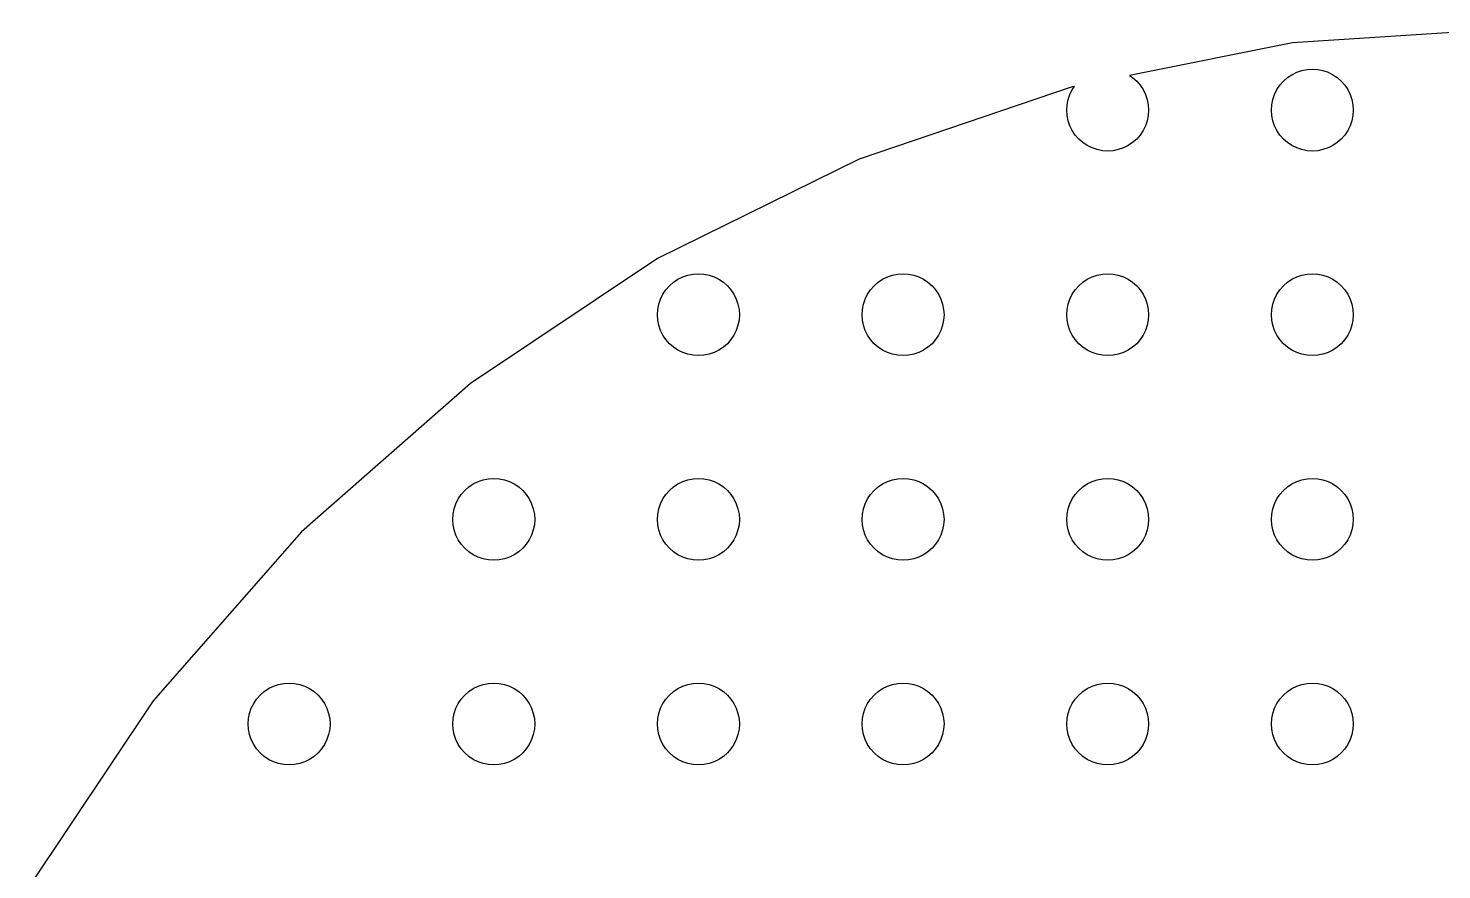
# Model space of a CAD drawing. Header units: metres. Extents: x -126 to 126, y -126 to 126.
# Drawn here: x -109.1 to -5.5, y 64.3 to 126 of the extents above; entities that cross this region are included whole.
import ezdxf

# ---------------------------------------------------------------- set-up
doc = ezdxf.new("R2010")
doc.units = ezdxf.units.M

msp = doc.modelspace()

# ---------------------------------------------------------------- linework, layer by layer
for p, q in [((0, 126), (-16.4463, 124.922)), ((-16.4463, 124.922), (-28.4151, 122.541)), ((-28.4151, 122.541), (-28.1737, 122.38)), ((-28.1737, 122.38), (-27.8787, 122.121)), ((-17.1213, 122.121), (-16.8263, 122.38)), ((-16.8263, 122.38), (-16.5, 122.598)), ((-16.5, 122.598), (-16.148, 122.772)), ((-16.148, 122.772), (-15.7764, 122.898)), ((-15.7764, 122.898), (-15.3916, 122.974)), ((-15.3916, 122.974), (-15, 123)), ((-15, 123), (-14.6084, 122.974)), ((-14.6084, 122.974), (-14.2235, 122.898)), ((-14.2235, 122.898), (-13.8519, 122.772)), ((-13.8519, 122.772), (-13.5, 122.598)), ((-13.5, 122.598), (-13.1737, 122.38)), ((-13.1737, 122.38), (-12.8787, 122.121)), ((-32.6112, 121.707), (-48.2181, 116.409)), ((-32.7716, 121.148), (-32.5981, 121.5)), ((-32.4368, 121.741), (-32.6112, 121.707)), ((-32.5981, 121.5), (-32.4368, 121.741)), ((-27.8787, 122.121), (-27.6199, 121.826)), ((-27.6199, 121.826), (-27.4019, 121.5)), ((-27.4019, 121.5), (-27.2283, 121.148)), ((-17.7716, 121.148), (-17.5981, 121.5)), ((-17.5981, 121.5), (-17.3801, 121.826)), ((-17.3801, 121.826), (-17.1213, 122.121)), ((-12.8787, 122.121), (-12.6199, 121.826)), ((-12.6199, 121.826), (-12.4019, 121.5)), ((-12.4019, 121.5), (-12.2283, 121.148)), ((-33, 120), (-32.9743, 120.392)), ((-32.9743, 120.392), (-32.8978, 120.776)), ((-32.8978, 120.776), (-32.7716, 121.148)), ((-27.2283, 121.148), (-27.1022, 120.776)), ((-27.1022, 120.776), (-27.0257, 120.392)), ((-27.0257, 120.392), (-27, 120)), ((-18, 120), (-17.9743, 120.392)), ((-17.9743, 120.392), (-17.8978, 120.776)), ((-17.8978, 120.776), (-17.7716, 121.148)), ((-12.2283, 121.148), (-12.1022, 120.776)), ((-12.1022, 120.776), (-12.0257, 120.392)), ((-12.0257, 120.392), (-12, 120)), ((-32.9743, 119.608), (-33, 120)), ((-32.8978, 119.224), (-32.9743, 119.608)), ((-32.7716, 118.852), (-32.8978, 119.224)), ((-27.1022, 119.224), (-27.2283, 118.852)), ((-27.0257, 119.608), (-27.1022, 119.224)), ((-27, 120), (-27.0257, 119.608)), ((-17.9743, 119.608), (-18, 120)), ((-17.8978, 119.224), (-17.9743, 119.608)), ((-17.7716, 118.852), (-17.8978, 119.224)), ((-12.1022, 119.224), (-12.2283, 118.852)), ((-12.0257, 119.608), (-12.1022, 119.224)), ((-12, 120), (-12.0257, 119.608)), ((-32.5981, 118.5), (-32.7716, 118.852)), ((-32.3801, 118.174), (-32.5981, 118.5)), ((-32.1213, 117.879), (-32.3801, 118.174)), ((-27.6199, 118.174), (-27.8787, 117.879)), ((-27.4019, 118.5), (-27.6199, 118.174)), ((-27.2283, 118.852), (-27.4019, 118.5)), ((-17.5981, 118.5), (-17.7716, 118.852)), ((-17.3801, 118.174), (-17.5981, 118.5)), ((-17.1213, 117.879), (-17.3801, 118.174)), ((-12.6199, 118.174), (-12.8787, 117.879)), ((-12.4019, 118.5), (-12.6199, 118.174)), ((-12.2283, 118.852), (-12.4019, 118.5)), ((-31.8263, 117.62), (-32.1213, 117.879)), ((-31.5, 117.402), (-31.8263, 117.62)), ((-31.148, 117.228), (-31.5, 117.402)), ((-30.7764, 117.102), (-31.148, 117.228)), ((-30.3916, 117.026), (-30.7764, 117.102)), ((-29.2235, 117.102), (-29.6084, 117.026)), ((-28.8519, 117.228), (-29.2235, 117.102)), ((-28.5, 117.402), (-28.8519, 117.228)), ((-28.1737, 117.62), (-28.5, 117.402)), ((-27.8787, 117.879), (-28.1737, 117.62)), ((-16.8263, 117.62), (-17.1213, 117.879)), ((-16.5, 117.402), (-16.8263, 117.62)), ((-16.148, 117.228), (-16.5, 117.402)), ((-15.7764, 117.102), (-16.148, 117.228)), ((-15.3916, 117.026), (-15.7764, 117.102)), ((-14.2235, 117.102), (-14.6084, 117.026)), ((-13.8519, 117.228), (-14.2235, 117.102)), ((-13.5, 117.402), (-13.8519, 117.228)), ((-13.1737, 117.62), (-13.5, 117.402)), ((-12.8787, 117.879), (-13.1737, 117.62)), ((-48.2181, 116.409), (-63, 109.119)), ((-30, 117), (-30.3916, 117.026)), ((-29.6084, 117.026), (-30, 117)), ((-15, 117), (-15.3916, 117.026)), ((-14.6084, 117.026), (-15, 117)), ((-63, 109.119), (-76.7039, 99.9625)), ((-61.5, 107.598), (-61.148, 107.772)), ((-61.148, 107.772), (-60.7765, 107.898)), ((-60.7765, 107.898), (-60.3916, 107.974)), ((-60.3916, 107.974), (-60, 108)), ((-60, 108), (-59.6084, 107.974)), ((-59.6084, 107.974), (-59.2235, 107.898)), ((-59.2235, 107.898), (-58.8519, 107.772)), ((-58.8519, 107.772), (-58.5, 107.598)), ((-46.5, 107.598), (-46.148, 107.772)), ((-46.148, 107.772), (-45.7765, 107.898)), ((-45.7765, 107.898), (-45.3916, 107.974)), ((-45.3916, 107.974), (-45, 108)), ((-45, 108), (-44.6084, 107.974)), ((-44.6084, 107.974), (-44.2235, 107.898)), ((-44.2235, 107.898), (-43.8519, 107.772)), ((-43.8519, 107.772), (-43.5, 107.598)), ((-31.5, 107.598), (-31.148, 107.772)), ((-31.148, 107.772), (-30.7764, 107.898)), ((-30.7764, 107.898), (-30.3916, 107.974)), ((-30.3916, 107.974), (-30, 108)), ((-30, 108), (-29.6084, 107.974)), ((-29.6084, 107.974), (-29.2235, 107.898)), ((-29.2235, 107.898), (-28.8519, 107.772)), ((-28.8519, 107.772), (-28.5, 107.598)), ((-16.5, 107.598), (-16.148, 107.772)), ((-16.148, 107.772), (-15.7764, 107.898)), ((-15.7764, 107.898), (-15.3916, 107.974)), ((-15.3916, 107.974), (-15, 108)), ((-15, 108), (-14.6084, 107.974)), ((-14.6084, 107.974), (-14.2235, 107.898)), ((-14.2235, 107.898), (-13.8519, 107.772)), ((-13.8519, 107.772), (-13.5, 107.598)), ((-62.5981, 106.5), (-62.3801, 106.826)), ((-62.3801, 106.826), (-62.1213, 107.121)), ((-62.1213, 107.121), (-61.8263, 107.38)), ((-61.8263, 107.38), (-61.5, 107.598)), ((-58.5, 107.598), (-58.1737, 107.38)), ((-58.1737, 107.38), (-57.8787, 107.121)), ((-57.8787, 107.121), (-57.6199, 106.826)), ((-57.6199, 106.826), (-57.4019, 106.5)), ((-47.5981, 106.5), (-47.3801, 106.826)), ((-47.3801, 106.826), (-47.1213, 107.121)), ((-47.1213, 107.121), (-46.8263, 107.38)), ((-46.8263, 107.38), (-46.5, 107.598)), ((-43.5, 107.598), (-43.1737, 107.38)), ((-43.1737, 107.38), (-42.8787, 107.121)), ((-42.8787, 107.121), (-42.6199, 106.826)), ((-42.6199, 106.826), (-42.4019, 106.5)), ((-32.5981, 106.5), (-32.3801, 106.826)), ((-32.3801, 106.826), (-32.1213, 107.121)), ((-32.1213, 107.121), (-31.8263, 107.38)), ((-31.8263, 107.38), (-31.5, 107.598)), ((-28.5, 107.598), (-28.1737, 107.38)), ((-28.1737, 107.38), (-27.8787, 107.121)), ((-27.8787, 107.121), (-27.6199, 106.826)), ((-27.6199, 106.826), (-27.4019, 106.5)), ((-17.5981, 106.5), (-17.3801, 106.826)), ((-17.3801, 106.826), (-17.1213, 107.121)), ((-17.1213, 107.121), (-16.8263, 107.38)), ((-16.8263, 107.38), (-16.5, 107.598)), ((-13.5, 107.598), (-13.1737, 107.38)), ((-13.1737, 107.38), (-12.8787, 107.121)), ((-12.8787, 107.121), (-12.6199, 106.826)), ((-12.6199, 106.826), (-12.4019, 106.5)), ((-62.9743, 105.392), (-62.8978, 105.776)), ((-62.8978, 105.776), (-62.7716, 106.148)), ((-62.7716, 106.148), (-62.5981, 106.5)), ((-57.4019, 106.5), (-57.2284, 106.148)), ((-57.2284, 106.148), (-57.1022, 105.776)), ((-57.1022, 105.776), (-57.0257, 105.392)), ((-47.9743, 105.392), (-47.8978, 105.776)), ((-47.8978, 105.776), (-47.7716, 106.148)), ((-47.7716, 106.148), (-47.5981, 106.5)), ((-42.4019, 106.5), (-42.2284, 106.148)), ((-42.2284, 106.148), (-42.1022, 105.776)), ((-42.1022, 105.776), (-42.0257, 105.392)), ((-32.9743, 105.392), (-32.8978, 105.776)), ((-32.8978, 105.776), (-32.7716, 106.148)), ((-32.7716, 106.148), (-32.5981, 106.5)), ((-27.4019, 106.5), (-27.2283, 106.148)), ((-27.2283, 106.148), (-27.1022, 105.776)), ((-27.1022, 105.776), (-27.0257, 105.392)), ((-17.9743, 105.392), (-17.8978, 105.776)), ((-17.8978, 105.776), (-17.7716, 106.148)), ((-17.7716, 106.148), (-17.5981, 106.5)), ((-12.4019, 106.5), (-12.2283, 106.148)), ((-12.2283, 106.148), (-12.1022, 105.776)), ((-12.1022, 105.776), (-12.0257, 105.392)), ((-63, 105), (-62.9743, 105.392)), ((-62.9743, 104.608), (-63, 105)), ((-57.0257, 105.392), (-57, 105)), ((-57, 105), (-57.0257, 104.608)), ((-48, 105), (-47.9743, 105.392)), ((-47.9743, 104.608), (-48, 105)), ((-42.0257, 105.392), (-42, 105)), ((-42, 105), (-42.0257, 104.608)), ((-33, 105), (-32.9743, 105.392)), ((-32.9743, 104.608), (-33, 105)), ((-27.0257, 105.392), (-27, 105)), ((-27, 105), (-27.0257, 104.608)), ((-18, 105), (-17.9743, 105.392)), ((-17.9743, 104.608), (-18, 105)), ((-12.0257, 105.392), (-12, 105)), ((-12, 105), (-12.0257, 104.608)), ((-62.8978, 104.224), (-62.9743, 104.608)), ((-62.7716, 103.852), (-62.8978, 104.224)), ((-62.5981, 103.5), (-62.7716, 103.852)), ((-57.2284, 103.852), (-57.4019, 103.5)), ((-57.1022, 104.224), (-57.2284, 103.852)), ((-57.0257, 104.608), (-57.1022, 104.224)), ((-47.8978, 104.224), (-47.9743, 104.608)), ((-47.7716, 103.852), (-47.8978, 104.224)), ((-47.5981, 103.5), (-47.7716, 103.852)), ((-42.2284, 103.852), (-42.4019, 103.5)), ((-42.1022, 104.224), (-42.2284, 103.852)), ((-42.0257, 104.608), (-42.1022, 104.224)), ((-32.8978, 104.224), (-32.9743, 104.608)), ((-32.7716, 103.852), (-32.8978, 104.224)), ((-32.5981, 103.5), (-32.7716, 103.852)), ((-27.2283, 103.852), (-27.4019, 103.5)), ((-27.1022, 104.224), (-27.2283, 103.852)), ((-27.0257, 104.608), (-27.1022, 104.224)), ((-17.8978, 104.224), (-17.9743, 104.608)), ((-17.7716, 103.852), (-17.8978, 104.224)), ((-17.5981, 103.5), (-17.7716, 103.852)), ((-12.2283, 103.852), (-12.4019, 103.5)), ((-12.1022, 104.224), (-12.2283, 103.852)), ((-12.0257, 104.608), (-12.1022, 104.224)), ((-62.3801, 103.174), (-62.5981, 103.5)), ((-62.1213, 102.879), (-62.3801, 103.174)), ((-61.8263, 102.62), (-62.1213, 102.879)), ((-61.5, 102.402), (-61.8263, 102.62)), ((-58.1737, 102.62), (-58.5, 102.402)), ((-57.8787, 102.879), (-58.1737, 102.62)), ((-57.6199, 103.174), (-57.8787, 102.879)), ((-57.4019, 103.5), (-57.6199, 103.174)), ((-47.3801, 103.174), (-47.5981, 103.5)), ((-47.1213, 102.879), (-47.3801, 103.174)), ((-46.8263, 102.62), (-47.1213, 102.879)), ((-46.5, 102.402), (-46.8263, 102.62)), ((-43.1737, 102.62), (-43.5, 102.402)), ((-42.8787, 102.879), (-43.1737, 102.62)), ((-42.6199, 103.174), (-42.8787, 102.879)), ((-42.4019, 103.5), (-42.6199, 103.174)), ((-32.3801, 103.174), (-32.5981, 103.5)), ((-32.1213, 102.879), (-32.3801, 103.174)), ((-31.8263, 102.62), (-32.1213, 102.879)), ((-31.5, 102.402), (-31.8263, 102.62)), ((-28.1737, 102.62), (-28.5, 102.402)), ((-27.8787, 102.879), (-28.1737, 102.62)), ((-27.6199, 103.174), (-27.8787, 102.879)), ((-27.4019, 103.5), (-27.6199, 103.174)), ((-17.3801, 103.174), (-17.5981, 103.5)), ((-17.1213, 102.879), (-17.3801, 103.174)), ((-16.8263, 102.62), (-17.1213, 102.879)), ((-16.5, 102.402), (-16.8263, 102.62)), ((-13.1737, 102.62), (-13.5, 102.402)), ((-12.8787, 102.879), (-13.1737, 102.62)), ((-12.6199, 103.174), (-12.8787, 102.879)), ((-12.4019, 103.5), (-12.6199, 103.174)), ((-61.148, 102.228), (-61.5, 102.402)), ((-60.7765, 102.102), (-61.148, 102.228)), ((-60.3916, 102.026), (-60.7765, 102.102)), ((-60, 102), (-60.3916, 102.026)), ((-59.6084, 102.026), (-60, 102)), ((-59.2235, 102.102), (-59.6084, 102.026)), ((-58.8519, 102.228), (-59.2235, 102.102)), ((-58.5, 102.402), (-58.8519, 102.228)), ((-46.148, 102.228), (-46.5, 102.402)), ((-45.7765, 102.102), (-46.148, 102.228)), ((-45.3916, 102.026), (-45.7765, 102.102)), ((-45, 102), (-45.3916, 102.026)), ((-44.6084, 102.026), (-45, 102)), ((-44.2235, 102.102), (-44.6084, 102.026)), ((-43.8519, 102.228), (-44.2235, 102.102)), ((-43.5, 102.402), (-43.8519, 102.228)), ((-31.148, 102.228), (-31.5, 102.402)), ((-30.7764, 102.102), (-31.148, 102.228)), ((-30.3916, 102.026), (-30.7764, 102.102)), ((-30, 102), (-30.3916, 102.026)), ((-29.6084, 102.026), (-30, 102)), ((-29.2235, 102.102), (-29.6084, 102.026)), ((-28.8519, 102.228), (-29.2235, 102.102)), ((-28.5, 102.402), (-28.8519, 102.228)), ((-16.148, 102.228), (-16.5, 102.402)), ((-15.7764, 102.102), (-16.148, 102.228)), ((-15.3916, 102.026), (-15.7764, 102.102)), ((-15, 102), (-15.3916, 102.026)), ((-14.6084, 102.026), (-15, 102)), ((-14.2235, 102.102), (-14.6084, 102.026)), ((-13.8519, 102.228), (-14.2235, 102.102)), ((-13.5, 102.402), (-13.8519, 102.228)), ((-76.7039, 99.9625), (-89.0954, 89.0954)), ((-77.1213, 92.1213), (-76.8263, 92.3801)), ((-76.8263, 92.3801), (-76.5, 92.5981)), ((-76.5, 92.5981), (-76.148, 92.7716)), ((-76.148, 92.7716), (-75.7765, 92.8978)), ((-75.7765, 92.8978), (-75.3916, 92.9743)), ((-75.3916, 92.9743), (-75, 93)), ((-75, 93), (-74.6084, 92.9743)), ((-74.6084, 92.9743), (-74.2235, 92.8978)), ((-74.2235, 92.8978), (-73.8519, 92.7716)), ((-73.8519, 92.7716), (-73.5, 92.5981)), ((-73.5, 92.5981), (-73.1737, 92.3801)), ((-73.1737, 92.3801), (-72.8787, 92.1213)), ((-62.1213, 92.1213), (-61.8263, 92.3801)), ((-61.8263, 92.3801), (-61.5, 92.5981)), ((-61.5, 92.5981), (-61.148, 92.7716)), ((-61.148, 92.7716), (-60.7765, 92.8978)), ((-60.7765, 92.8978), (-60.3916, 92.9743)), ((-60.3916, 92.9743), (-60, 93)), ((-60, 93), (-59.6084, 92.9743)), ((-59.6084, 92.9743), (-59.2235, 92.8978)), ((-59.2235, 92.8978), (-58.8519, 92.7716)), ((-58.8519, 92.7716), (-58.5, 92.5981)), ((-58.5, 92.5981), (-58.1737, 92.3801)), ((-58.1737, 92.3801), (-57.8787, 92.1213)), ((-47.1213, 92.1213), (-46.8263, 92.3801)), ((-46.8263, 92.3801), (-46.5, 92.5981)), ((-46.5, 92.5981), (-46.148, 92.7716)), ((-46.148, 92.7716), (-45.7765, 92.8978)), ((-45.7765, 92.8978), (-45.3916, 92.9743)), ((-45.3916, 92.9743), (-45, 93)), ((-45, 93), (-44.6084, 92.9743)), ((-44.6084, 92.9743), (-44.2235, 92.8978)), ((-44.2235, 92.8978), (-43.8519, 92.7716)), ((-43.8519, 92.7716), (-43.5, 92.5981)), ((-43.5, 92.5981), (-43.1737, 92.3801)), ((-43.1737, 92.3801), (-42.8787, 92.1213)), ((-32.1213, 92.1213), (-31.8263, 92.3801)), ((-31.8263, 92.3801), (-31.5, 92.5981)), ((-31.5, 92.5981), (-31.148, 92.7716)), ((-31.148, 92.7716), (-30.7764, 92.8978)), ((-30.7764, 92.8978), (-30.3916, 92.9743)), ((-30.3916, 92.9743), (-30, 93)), ((-30, 93), (-29.6084, 92.9743)), ((-29.6084, 92.9743), (-29.2235, 92.8978)), ((-29.2235, 92.8978), (-28.8519, 92.7716)), ((-28.8519, 92.7716), (-28.5, 92.5981)), ((-28.5, 92.5981), (-28.1737, 92.3801)), ((-28.1737, 92.3801), (-27.8787, 92.1213)), ((-17.1213, 92.1213), (-16.8263, 92.3801)), ((-16.8263, 92.3801), (-16.5, 92.5981)), ((-16.5, 92.5981), (-16.148, 92.7716)), ((-16.148, 92.7716), (-15.7764, 92.8978)), ((-15.7764, 92.8978), (-15.3916, 92.9743)), ((-15.3916, 92.9743), (-15, 93)), ((-15, 93), (-14.6084, 92.9743)), ((-14.6084, 92.9743), (-14.2235, 92.8978)), ((-14.2235, 92.8978), (-13.8519, 92.7716)), ((-13.8519, 92.7716), (-13.5, 92.5981)), ((-13.5, 92.5981), (-13.1737, 92.3801)), ((-13.1737, 92.3801), (-12.8787, 92.1213)), ((-77.7716, 91.148), (-77.5981, 91.5)), ((-77.5981, 91.5), (-77.3801, 91.8263)), ((-77.3801, 91.8263), (-77.1213, 92.1213)), ((-72.8787, 92.1213), (-72.6199, 91.8263)), ((-72.6199, 91.8263), (-72.4019, 91.5)), ((-72.4019, 91.5), (-72.2284, 91.148)), ((-62.7716, 91.148), (-62.5981, 91.5)), ((-62.5981, 91.5), (-62.3801, 91.8263)), ((-62.3801, 91.8263), (-62.1213, 92.1213)), ((-57.8787, 92.1213), (-57.6199, 91.8263)), ((-57.6199, 91.8263), (-57.4019, 91.5)), ((-57.4019, 91.5), (-57.2284, 91.148)), ((-47.7716, 91.148), (-47.5981, 91.5)), ((-47.5981, 91.5), (-47.3801, 91.8263)), ((-47.3801, 91.8263), (-47.1213, 92.1213)), ((-42.8787, 92.1213), (-42.6199, 91.8263)), ((-42.6199, 91.8263), (-42.4019, 91.5)), ((-42.4019, 91.5), (-42.2284, 91.148)), ((-32.7716, 91.148), (-32.5981, 91.5)), ((-32.5981, 91.5), (-32.3801, 91.8263)), ((-32.3801, 91.8263), (-32.1213, 92.1213)), ((-27.8787, 92.1213), (-27.6199, 91.8263)), ((-27.6199, 91.8263), (-27.4019, 91.5)), ((-27.4019, 91.5), (-27.2283, 91.148)), ((-17.7716, 91.148), (-17.5981, 91.5)), ((-17.5981, 91.5), (-17.3801, 91.8263)), ((-17.3801, 91.8263), (-17.1213, 92.1213)), ((-12.8787, 92.1213), (-12.6199, 91.8263)), ((-12.6199, 91.8263), (-12.4019, 91.5)), ((-12.4019, 91.5), (-12.2283, 91.148)), ((-78, 90), (-77.9743, 90.3916)), ((-77.9743, 90.3916), (-77.8978, 90.7765)), ((-77.8978, 90.7765), (-77.7716, 91.148)), ((-72.2284, 91.148), (-72.1022, 90.7765)), ((-72.1022, 90.7765), (-72.0257, 90.3916)), ((-72.0257, 90.3916), (-72, 90)), ((-63, 90), (-62.9743, 90.3916)), ((-62.9743, 90.3916), (-62.8978, 90.7765)), ((-62.8978, 90.7765), (-62.7716, 91.148)), ((-57.2284, 91.148), (-57.1022, 90.7765)), ((-57.1022, 90.7765), (-57.0257, 90.3916)), ((-57.0257, 90.3916), (-57, 90)), ((-48, 90), (-47.9743, 90.3916)), ((-47.9743, 90.3916), (-47.8978, 90.7765)), ((-47.8978, 90.7765), (-47.7716, 91.148)), ((-42.2284, 91.148), (-42.1022, 90.7765)), ((-42.1022, 90.7765), (-42.0257, 90.3916)), ((-42.0257, 90.3916), (-42, 90)), ((-33, 90), (-32.9743, 90.3916)), ((-32.9743, 90.3916), (-32.8978, 90.7765)), ((-32.8978, 90.7765), (-32.7716, 91.148)), ((-27.2283, 91.148), (-27.1022, 90.7765)), ((-27.1022, 90.7765), (-27.0257, 90.3916)), ((-27.0257, 90.3916), (-27, 90)), ((-18, 90), (-17.9743, 90.3916)), ((-17.9743, 90.3916), (-17.8978, 90.7765)), ((-17.8978, 90.7765), (-17.7716, 91.148)), ((-12.2283, 91.148), (-12.1022, 90.7765)), ((-12.1022, 90.7765), (-12.0257, 90.3916)), ((-12.0257, 90.3916), (-12, 90)), ((-89.0954, 89.0954), (-99.9625, 76.7039)), ((-77.9743, 89.6084), (-78, 90)), ((-77.8978, 89.2235), (-77.9743, 89.6084)), ((-77.7716, 88.8519), (-77.8978, 89.2235)), ((-72.1022, 89.2235), (-72.2284, 88.8519)), ((-72.0257, 89.6084), (-72.1022, 89.2235)), ((-72, 90), (-72.0257, 89.6084)), ((-62.9743, 89.6084), (-63, 90)), ((-62.8978, 89.2235), (-62.9743, 89.6084)), ((-62.7716, 88.8519), (-62.8978, 89.2235)), ((-57.1022, 89.2235), (-57.2284, 88.8519)), ((-57.0257, 89.6084), (-57.1022, 89.2235)), ((-57, 90), (-57.0257, 89.6084)), ((-47.9743, 89.6084), (-48, 90)), ((-47.8978, 89.2235), (-47.9743, 89.6084)), ((-47.7716, 88.8519), (-47.8978, 89.2235)), ((-42.1022, 89.2235), (-42.2284, 88.8519)), ((-42.0257, 89.6084), (-42.1022, 89.2235)), ((-42, 90), (-42.0257, 89.6084)), ((-32.9743, 89.6084), (-33, 90)), ((-32.8978, 89.2235), (-32.9743, 89.6084)), ((-32.7716, 88.8519), (-32.8978, 89.2235)), ((-27.1022, 89.2235), (-27.2283, 88.8519)), ((-27.0257, 89.6084), (-27.1022, 89.2235)), ((-27, 90), (-27.0257, 89.6084)), ((-17.9743, 89.6084), (-18, 90)), ((-17.8978, 89.2235), (-17.9743, 89.6084)), ((-17.7716, 88.8519), (-17.8978, 89.2235)), ((-12.1022, 89.2235), (-12.2283, 88.8519)), ((-12.0257, 89.6084), (-12.1022, 89.2235)), ((-12, 90), (-12.0257, 89.6084)), ((-77.5981, 88.5), (-77.7716, 88.8519)), ((-77.3801, 88.1737), (-77.5981, 88.5)), ((-77.1213, 87.8787), (-77.3801, 88.1737)), ((-72.6199, 88.1737), (-72.8787, 87.8787)), ((-72.4019, 88.5), (-72.6199, 88.1737)), ((-72.2284, 88.8519), (-72.4019, 88.5)), ((-62.5981, 88.5), (-62.7716, 88.8519)), ((-62.3801, 88.1737), (-62.5981, 88.5)), ((-62.1213, 87.8787), (-62.3801, 88.1737)), ((-57.6199, 88.1737), (-57.8787, 87.8787)), ((-57.4019, 88.5), (-57.6199, 88.1737)), ((-57.2284, 88.8519), (-57.4019, 88.5)), ((-47.5981, 88.5), (-47.7716, 88.8519)), ((-47.3801, 88.1737), (-47.5981, 88.5)), ((-47.1213, 87.8787), (-47.3801, 88.1737)), ((-42.6199, 88.1737), (-42.8787, 87.8787)), ((-42.4019, 88.5), (-42.6199, 88.1737)), ((-42.2284, 88.8519), (-42.4019, 88.5)), ((-32.5981, 88.5), (-32.7716, 88.8519)), ((-32.3801, 88.1737), (-32.5981, 88.5)), ((-32.1213, 87.8787), (-32.3801, 88.1737)), ((-27.6199, 88.1737), (-27.8787, 87.8787)), ((-27.4019, 88.5), (-27.6199, 88.1737)), ((-27.2283, 88.8519), (-27.4019, 88.5)), ((-17.5981, 88.5), (-17.7716, 88.8519)), ((-17.3801, 88.1737), (-17.5981, 88.5)), ((-17.1213, 87.8787), (-17.3801, 88.1737)), ((-12.6199, 88.1737), (-12.8787, 87.8787)), ((-12.4019, 88.5), (-12.6199, 88.1737)), ((-12.2283, 88.8519), (-12.4019, 88.5)), ((-76.8263, 87.6199), (-77.1213, 87.8787)), ((-76.5, 87.4019), (-76.8263, 87.6199)), ((-76.148, 87.2284), (-76.5, 87.4019)), ((-75.7765, 87.1022), (-76.148, 87.2284)), ((-75.3916, 87.0257), (-75.7765, 87.1022)), ((-75, 87), (-75.3916, 87.0257)), ((-74.6084, 87.0257), (-75, 87)), ((-74.2235, 87.1022), (-74.6084, 87.0257)), ((-73.8519, 87.2284), (-74.2235, 87.1022)), ((-73.5, 87.4019), (-73.8519, 87.2284)), ((-73.1737, 87.6199), (-73.5, 87.4019)), ((-72.8787, 87.8787), (-73.1737, 87.6199)), ((-61.8263, 87.6199), (-62.1213, 87.8787)), ((-61.5, 87.4019), (-61.8263, 87.6199)), ((-61.148, 87.2284), (-61.5, 87.4019)), ((-60.7765, 87.1022), (-61.148, 87.2284)), ((-60.3916, 87.0257), (-60.7765, 87.1022)), ((-60, 87), (-60.3916, 87.0257)), ((-59.6084, 87.0257), (-60, 87)), ((-59.2235, 87.1022), (-59.6084, 87.0257)), ((-58.8519, 87.2284), (-59.2235, 87.1022)), ((-58.5, 87.4019), (-58.8519, 87.2284)), ((-58.1737, 87.6199), (-58.5, 87.4019)), ((-57.8787, 87.8787), (-58.1737, 87.6199)), ((-46.8263, 87.6199), (-47.1213, 87.8787)), ((-46.5, 87.4019), (-46.8263, 87.6199)), ((-46.148, 87.2284), (-46.5, 87.4019)), ((-45.7765, 87.1022), (-46.148, 87.2284)), ((-45.3916, 87.0257), (-45.7765, 87.1022)), ((-45, 87), (-45.3916, 87.0257)), ((-44.6084, 87.0257), (-45, 87)), ((-44.2235, 87.1022), (-44.6084, 87.0257)), ((-43.8519, 87.2284), (-44.2235, 87.1022)), ((-43.5, 87.4019), (-43.8519, 87.2284)), ((-43.1737, 87.6199), (-43.5, 87.4019)), ((-42.8787, 87.8787), (-43.1737, 87.6199)), ((-31.8263, 87.6199), (-32.1213, 87.8787)), ((-31.5, 87.4019), (-31.8263, 87.6199)), ((-31.148, 87.2284), (-31.5, 87.4019)), ((-30.7764, 87.1022), (-31.148, 87.2284)), ((-30.3916, 87.0257), (-30.7764, 87.1022)), ((-30, 87), (-30.3916, 87.0257)), ((-29.6084, 87.0257), (-30, 87)), ((-29.2235, 87.1022), (-29.6084, 87.0257)), ((-28.8519, 87.2284), (-29.2235, 87.1022)), ((-28.5, 87.4019), (-28.8519, 87.2284)), ((-28.1737, 87.6199), (-28.5, 87.4019)), ((-27.8787, 87.8787), (-28.1737, 87.6199)), ((-16.8263, 87.6199), (-17.1213, 87.8787)), ((-16.5, 87.4019), (-16.8263, 87.6199)), ((-16.148, 87.2284), (-16.5, 87.4019)), ((-15.7764, 87.1022), (-16.148, 87.2284)), ((-15.3916, 87.0257), (-15.7764, 87.1022)), ((-15, 87), (-15.3916, 87.0257)), ((-14.6084, 87.0257), (-15, 87)), ((-14.2235, 87.1022), (-14.6084, 87.0257)), ((-13.8519, 87.2284), (-14.2235, 87.1022)), ((-13.5, 87.4019), (-13.8519, 87.2284)), ((-13.1737, 87.6199), (-13.5, 87.4019)), ((-12.8787, 87.8787), (-13.1737, 87.6199)), ((-91.5, 77.5981), (-91.148, 77.7716)), ((-91.148, 77.7716), (-90.7765, 77.8978)), ((-90.7765, 77.8978), (-90.3916, 77.9743)), ((-90.3916, 77.9743), (-90, 78)), ((-90, 78), (-89.6084, 77.9743)), ((-89.6084, 77.9743), (-89.2235, 77.8978)), ((-89.2235, 77.8978), (-88.8519, 77.7716)), ((-88.8519, 77.7716), (-88.5, 77.5981)), ((-76.5, 77.5981), (-76.148, 77.7716)), ((-76.148, 77.7716), (-75.7765, 77.8978)), ((-75.7765, 77.8978), (-75.3916, 77.9743)), ((-75.3916, 77.9743), (-75, 78)), ((-75, 78), (-74.6084, 77.9743)), ((-74.6084, 77.9743), (-74.2235, 77.8978)), ((-74.2235, 77.8978), (-73.8519, 77.7716)), ((-73.8519, 77.7716), (-73.5, 77.5981)), ((-61.5, 77.5981), (-61.148, 77.7716)), ((-61.148, 77.7716), (-60.7765, 77.8978)), ((-60.7765, 77.8978), (-60.3916, 77.9743)), ((-60.3916, 77.9743), (-60, 78)), ((-60, 78), (-59.6084, 77.9743)), ((-59.6084, 77.9743), (-59.2235, 77.8978)), ((-59.2235, 77.8978), (-58.8519, 77.7716)), ((-58.8519, 77.7716), (-58.5, 77.5981)), ((-46.5, 77.5981), (-46.148, 77.7716)), ((-46.148, 77.7716), (-45.7765, 77.8978)), ((-45.7765, 77.8978), (-45.3916, 77.9743)), ((-45.3916, 77.9743), (-45, 78)), ((-45, 78), (-44.6084, 77.9743)), ((-44.6084, 77.9743), (-44.2235, 77.8978)), ((-44.2235, 77.8978), (-43.8519, 77.7716)), ((-43.8519, 77.7716), (-43.5, 77.5981)), ((-31.5, 77.5981), (-31.148, 77.7716)), ((-31.148, 77.7716), (-30.7764, 77.8978)), ((-30.7764, 77.8978), (-30.3916, 77.9743)), ((-30.3916, 77.9743), (-30, 78)), ((-30, 78), (-29.6084, 77.9743)), ((-29.6084, 77.9743), (-29.2235, 77.8978)), ((-29.2235, 77.8978), (-28.8519, 77.7716)), ((-28.8519, 77.7716), (-28.5, 77.5981)), ((-16.5, 77.5981), (-16.148, 77.7716)), ((-16.148, 77.7716), (-15.7764, 77.8978)), ((-15.7764, 77.8978), (-15.3916, 77.9743)), ((-15.3916, 77.9743), (-15, 78)), ((-15, 78), (-14.6084, 77.9743)), ((-14.6084, 77.9743), (-14.2235, 77.8978)), ((-14.2235, 77.8978), (-13.8519, 77.7716)), ((-13.8519, 77.7716), (-13.5, 77.5981)), ((-99.9625, 76.7039), (-109.119, 63)), ((-92.5981, 76.5), (-92.3801, 76.8263)), ((-92.3801, 76.8263), (-92.1213, 77.1213)), ((-92.1213, 77.1213), (-91.8263, 77.3801)), ((-91.8263, 77.3801), (-91.5, 77.5981)), ((-88.5, 77.5981), (-88.1737, 77.3801)), ((-88.1737, 77.3801), (-87.8787, 77.1213)), ((-87.8787, 77.1213), (-87.6199, 76.8263)), ((-87.6199, 76.8263), (-87.4019, 76.5)), ((-77.5981, 76.5), (-77.3801, 76.8263)), ((-77.3801, 76.8263), (-77.1213, 77.1213)), ((-77.1213, 77.1213), (-76.8263, 77.3801)), ((-76.8263, 77.3801), (-76.5, 77.5981)), ((-73.5, 77.5981), (-73.1737, 77.3801)), ((-73.1737, 77.3801), (-72.8787, 77.1213)), ((-72.8787, 77.1213), (-72.6199, 76.8263)), ((-72.6199, 76.8263), (-72.4019, 76.5)), ((-62.5981, 76.5), (-62.3801, 76.8263)), ((-62.3801, 76.8263), (-62.1213, 77.1213)), ((-62.1213, 77.1213), (-61.8263, 77.3801)), ((-61.8263, 77.3801), (-61.5, 77.5981)), ((-58.5, 77.5981), (-58.1737, 77.3801)), ((-58.1737, 77.3801), (-57.8787, 77.1213)), ((-57.8787, 77.1213), (-57.6199, 76.8263)), ((-57.6199, 76.8263), (-57.4019, 76.5)), ((-47.5981, 76.5), (-47.3801, 76.8263)), ((-47.3801, 76.8263), (-47.1213, 77.1213)), ((-47.1213, 77.1213), (-46.8263, 77.3801)), ((-46.8263, 77.3801), (-46.5, 77.5981)), ((-43.5, 77.5981), (-43.1737, 77.3801)), ((-43.1737, 77.3801), (-42.8787, 77.1213)), ((-42.8787, 77.1213), (-42.6199, 76.8263)), ((-42.6199, 76.8263), (-42.4019, 76.5)), ((-32.5981, 76.5), (-32.3801, 76.8263)), ((-32.3801, 76.8263), (-32.1213, 77.1213)), ((-32.1213, 77.1213), (-31.8263, 77.3801)), ((-31.8263, 77.3801), (-31.5, 77.5981)), ((-28.5, 77.5981), (-28.1737, 77.3801)), ((-28.1737, 77.3801), (-27.8787, 77.1213)), ((-27.8787, 77.1213), (-27.6199, 76.8263)), ((-27.6199, 76.8263), (-27.4019, 76.5)), ((-17.5981, 76.5), (-17.3801, 76.8263)), ((-17.3801, 76.8263), (-17.1213, 77.1213)), ((-17.1213, 77.1213), (-16.8263, 77.3801)), ((-16.8263, 77.3801), (-16.5, 77.5981)), ((-13.5, 77.5981), (-13.1737, 77.3801)), ((-13.1737, 77.3801), (-12.8787, 77.1213)), ((-12.8787, 77.1213), (-12.6199, 76.8263)), ((-12.6199, 76.8263), (-12.4019, 76.5)), ((-92.9743, 75.3916), (-92.8978, 75.7765)), ((-92.8978, 75.7765), (-92.7716, 76.148)), ((-92.7716, 76.148), (-92.5981, 76.5)), ((-87.4019, 76.5), (-87.2284, 76.148)), ((-87.2284, 76.148), (-87.1022, 75.7765)), ((-87.1022, 75.7765), (-87.0257, 75.3916)), ((-77.9743, 75.3916), (-77.8978, 75.7765)), ((-77.8978, 75.7765), (-77.7716, 76.148)), ((-77.7716, 76.148), (-77.5981, 76.5)), ((-72.4019, 76.5), (-72.2284, 76.148)), ((-72.2284, 76.148), (-72.1022, 75.7765)), ((-72.1022, 75.7765), (-72.0257, 75.3916)), ((-62.9743, 75.3916), (-62.8978, 75.7765)), ((-62.8978, 75.7765), (-62.7716, 76.148)), ((-62.7716, 76.148), (-62.5981, 76.5)), ((-57.4019, 76.5), (-57.2284, 76.148)), ((-57.2284, 76.148), (-57.1022, 75.7765)), ((-57.1022, 75.7765), (-57.0257, 75.3916)), ((-47.9743, 75.3916), (-47.8978, 75.7765)), ((-47.8978, 75.7765), (-47.7716, 76.148)), ((-47.7716, 76.148), (-47.5981, 76.5)), ((-42.4019, 76.5), (-42.2284, 76.148)), ((-42.2284, 76.148), (-42.1022, 75.7765)), ((-42.1022, 75.7765), (-42.0257, 75.3916)), ((-32.9743, 75.3916), (-32.8978, 75.7765)), ((-32.8978, 75.7765), (-32.7716, 76.148)), ((-32.7716, 76.148), (-32.5981, 76.5)), ((-27.4019, 76.5), (-27.2283, 76.148)), ((-27.2283, 76.148), (-27.1022, 75.7765)), ((-27.1022, 75.7765), (-27.0257, 75.3916)), ((-17.9743, 75.3916), (-17.8978, 75.7765)), ((-17.8978, 75.7765), (-17.7716, 76.148)), ((-17.7716, 76.148), (-17.5981, 76.5)), ((-12.4019, 76.5), (-12.2283, 76.148)), ((-12.2283, 76.148), (-12.1022, 75.7765)), ((-12.1022, 75.7765), (-12.0257, 75.3916)), ((-93, 75), (-92.9743, 75.3916)), ((-92.9743, 74.6084), (-93, 75)), ((-92.8978, 74.2235), (-92.9743, 74.6084)), ((-87.0257, 74.6084), (-87.1022, 74.2235)), ((-87.0257, 75.3916), (-87, 75)), ((-87, 75), (-87.0257, 74.6084)), ((-78, 75), (-77.9743, 75.3916)), ((-77.9743, 74.6084), (-78, 75)), ((-77.8978, 74.2235), (-77.9743, 74.6084)), ((-72.0257, 74.6084), (-72.1022, 74.2235)), ((-72.0257, 75.3916), (-72, 75)), ((-72, 75), (-72.0257, 74.6084)), ((-63, 75), (-62.9743, 75.3916)), ((-62.9743, 74.6084), (-63, 75)), ((-62.8978, 74.2235), (-62.9743, 74.6084)), ((-57.0257, 74.6084), (-57.1022, 74.2235)), ((-57.0257, 75.3916), (-57, 75)), ((-57, 75), (-57.0257, 74.6084)), ((-48, 75), (-47.9743, 75.3916)), ((-47.9743, 74.6084), (-48, 75)), ((-47.8978, 74.2235), (-47.9743, 74.6084)), ((-42.0257, 74.6084), (-42.1022, 74.2235)), ((-42.0257, 75.3916), (-42, 75)), ((-42, 75), (-42.0257, 74.6084)), ((-33, 75), (-32.9743, 75.3916)), ((-32.9743, 74.6084), (-33, 75)), ((-32.8978, 74.2235), (-32.9743, 74.6084)), ((-27.0257, 74.6084), (-27.1022, 74.2235)), ((-27.0257, 75.3916), (-27, 75)), ((-27, 75), (-27.0257, 74.6084)), ((-18, 75), (-17.9743, 75.3916)), ((-17.9743, 74.6084), (-18, 75)), ((-17.8978, 74.2235), (-17.9743, 74.6084)), ((-12.0257, 74.6084), (-12.1022, 74.2235)), ((-12.0257, 75.3916), (-12, 75)), ((-12, 75), (-12.0257, 74.6084)), ((-92.7716, 73.8519), (-92.8978, 74.2235)), ((-92.5981, 73.5), (-92.7716, 73.8519)), ((-87.2284, 73.8519), (-87.4019, 73.5)), ((-87.1022, 74.2235), (-87.2284, 73.8519)), ((-77.7716, 73.8519), (-77.8978, 74.2235)), ((-77.5981, 73.5), (-77.7716, 73.8519)), ((-72.2284, 73.8519), (-72.4019, 73.5)), ((-72.1022, 74.2235), (-72.2284, 73.8519)), ((-62.7716, 73.8519), (-62.8978, 74.2235)), ((-62.5981, 73.5), (-62.7716, 73.8519)), ((-57.2284, 73.8519), (-57.4019, 73.5)), ((-57.1022, 74.2235), (-57.2284, 73.8519)), ((-47.7716, 73.8519), (-47.8978, 74.2235)), ((-47.5981, 73.5), (-47.7716, 73.8519)), ((-42.2284, 73.8519), (-42.4019, 73.5)), ((-42.1022, 74.2235), (-42.2284, 73.8519)), ((-32.7716, 73.8519), (-32.8978, 74.2235)), ((-32.5981, 73.5), (-32.7716, 73.8519)), ((-27.2283, 73.8519), (-27.4019, 73.5)), ((-27.1022, 74.2235), (-27.2283, 73.8519)), ((-17.7716, 73.8519), (-17.8978, 74.2235)), ((-17.5981, 73.5), (-17.7716, 73.8519)), ((-12.2283, 73.8519), (-12.4019, 73.5)), ((-12.1022, 74.2235), (-12.2283, 73.8519)), ((-92.3801, 73.1737), (-92.5981, 73.5)), ((-92.1213, 72.8787), (-92.3801, 73.1737)), ((-91.8263, 72.6199), (-92.1213, 72.8787)), ((-91.5, 72.4019), (-91.8263, 72.6199)), ((-88.1737, 72.6199), (-88.5, 72.4019)), ((-87.8787, 72.8787), (-88.1737, 72.6199)), ((-87.6199, 73.1737), (-87.8787, 72.8787)), ((-87.4019, 73.5), (-87.6199, 73.1737)), ((-77.3801, 73.1737), (-77.5981, 73.5)), ((-77.1213, 72.8787), (-77.3801, 73.1737)), ((-76.8263, 72.6199), (-77.1213, 72.8787)), ((-76.5, 72.4019), (-76.8263, 72.6199)), ((-73.1737, 72.6199), (-73.5, 72.4019)), ((-72.8787, 72.8787), (-73.1737, 72.6199)), ((-72.6199, 73.1737), (-72.8787, 72.8787)), ((-72.4019, 73.5), (-72.6199, 73.1737)), ((-62.3801, 73.1737), (-62.5981, 73.5)), ((-62.1213, 72.8787), (-62.3801, 73.1737)), ((-61.8263, 72.6199), (-62.1213, 72.8787)), ((-61.5, 72.4019), (-61.8263, 72.6199)), ((-58.1737, 72.6199), (-58.5, 72.4019)), ((-57.8787, 72.8787), (-58.1737, 72.6199)), ((-57.6199, 73.1737), (-57.8787, 72.8787)), ((-57.4019, 73.5), (-57.6199, 73.1737)), ((-47.3801, 73.1737), (-47.5981, 73.5)), ((-47.1213, 72.8787), (-47.3801, 73.1737)), ((-46.8263, 72.6199), (-47.1213, 72.8787)), ((-46.5, 72.4019), (-46.8263, 72.6199)), ((-43.1737, 72.6199), (-43.5, 72.4019)), ((-42.8787, 72.8787), (-43.1737, 72.6199)), ((-42.6199, 73.1737), (-42.8787, 72.8787)), ((-42.4019, 73.5), (-42.6199, 73.1737)), ((-32.3801, 73.1737), (-32.5981, 73.5)), ((-32.1213, 72.8787), (-32.3801, 73.1737)), ((-31.8263, 72.6199), (-32.1213, 72.8787)), ((-31.5, 72.4019), (-31.8263, 72.6199)), ((-28.1737, 72.6199), (-28.5, 72.4019)), ((-27.8787, 72.8787), (-28.1737, 72.6199)), ((-27.6199, 73.1737), (-27.8787, 72.8787)), ((-27.4019, 73.5), (-27.6199, 73.1737)), ((-17.3801, 73.1737), (-17.5981, 73.5)), ((-17.1213, 72.8787), (-17.3801, 73.1737)), ((-16.8263, 72.6199), (-17.1213, 72.8787)), ((-16.5, 72.4019), (-16.8263, 72.6199)), ((-13.1737, 72.6199), (-13.5, 72.4019)), ((-12.8787, 72.8787), (-13.1737, 72.6199)), ((-12.6199, 73.1737), (-12.8787, 72.8787)), ((-12.4019, 73.5), (-12.6199, 73.1737)), ((-91.148, 72.2284), (-91.5, 72.4019)), ((-90.7765, 72.1022), (-91.148, 72.2284)), ((-90.3916, 72.0257), (-90.7765, 72.1022)), ((-90, 72), (-90.3916, 72.0257)), ((-89.6084, 72.0257), (-90, 72)), ((-89.2235, 72.1022), (-89.6084, 72.0257)), ((-88.8519, 72.2284), (-89.2235, 72.1022)), ((-88.5, 72.4019), (-88.8519, 72.2284)), ((-76.148, 72.2284), (-76.5, 72.4019)), ((-75.7765, 72.1022), (-76.148, 72.2284)), ((-75.3916, 72.0257), (-75.7765, 72.1022)), ((-75, 72), (-75.3916, 72.0257)), ((-74.6084, 72.0257), (-75, 72)), ((-74.2235, 72.1022), (-74.6084, 72.0257)), ((-73.8519, 72.2284), (-74.2235, 72.1022)), ((-73.5, 72.4019), (-73.8519, 72.2284)), ((-61.148, 72.2284), (-61.5, 72.4019)), ((-60.7765, 72.1022), (-61.148, 72.2284)), ((-60.3916, 72.0257), (-60.7765, 72.1022)), ((-60, 72), (-60.3916, 72.0257)), ((-59.6084, 72.0257), (-60, 72)), ((-59.2235, 72.1022), (-59.6084, 72.0257)), ((-58.8519, 72.2284), (-59.2235, 72.1022)), ((-58.5, 72.4019), (-58.8519, 72.2284)), ((-46.148, 72.2284), (-46.5, 72.4019)), ((-45.7765, 72.1022), (-46.148, 72.2284)), ((-45.3916, 72.0257), (-45.7765, 72.1022)), ((-45, 72), (-45.3916, 72.0257)), ((-44.6084, 72.0257), (-45, 72)), ((-44.2235, 72.1022), (-44.6084, 72.0257)), ((-43.8519, 72.2284), (-44.2235, 72.1022)), ((-43.5, 72.4019), (-43.8519, 72.2284)), ((-31.148, 72.2284), (-31.5, 72.4019)), ((-30.7764, 72.1022), (-31.148, 72.2284)), ((-30.3916, 72.0257), (-30.7764, 72.1022)), ((-30, 72), (-30.3916, 72.0257)), ((-29.6084, 72.0257), (-30, 72)), ((-29.2235, 72.1022), (-29.6084, 72.0257)), ((-28.8519, 72.2284), (-29.2235, 72.1022)), ((-28.5, 72.4019), (-28.8519, 72.2284)), ((-16.148, 72.2284), (-16.5, 72.4019)), ((-15.7764, 72.1022), (-16.148, 72.2284)), ((-15.3916, 72.0257), (-15.7764, 72.1022)), ((-15, 72), (-15.3916, 72.0257)), ((-14.6084, 72.0257), (-15, 72)), ((-14.2235, 72.1022), (-14.6084, 72.0257)), ((-13.8519, 72.2284), (-14.2235, 72.1022)), ((-13.5, 72.4019), (-13.8519, 72.2284))]:
    msp.add_line(p, q)

doc.saveas('drawing.dxf')
